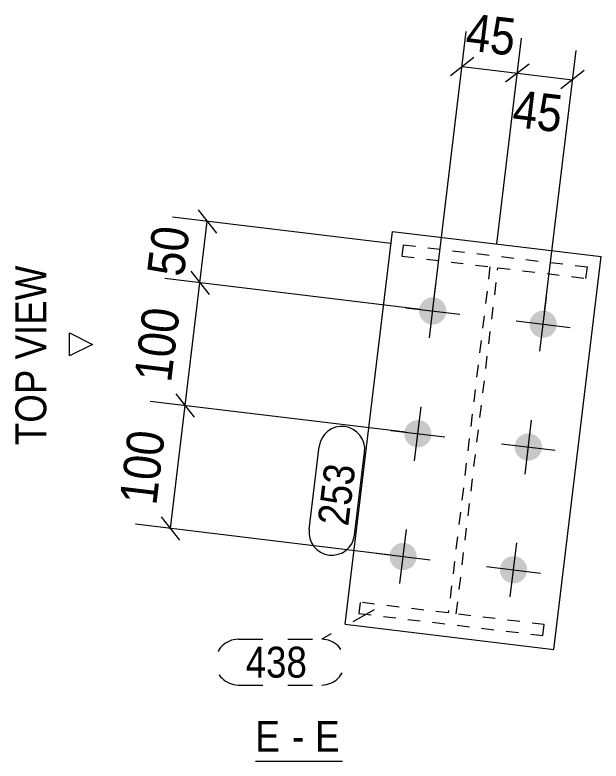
# Model space of a CAD drawing. Header units: millimetres. Extents: x 2 to 825, y 1 to 579.
# Drawn here: x 573.4 to 620.8, y 274 to 334.4 of the extents above; entities that cross this region are included whole.
import ezdxf

# ---------------------------------------------------------------- set-up
doc = ezdxf.new("R2010")
doc.units = ezdxf.units.MM
for name, pattern in [('XKITLINE00', [0]), ('XKITLINE01', [4, 1, -1, 1, -1]), ('XKITLINE02', [4, 2, -2]), ('XKITLINE03', [6, 3, -1, 1, -1])]:
    doc.linetypes.add(name, pattern=pattern)
for name, color, linetype, lineweight in [('Bolt', 3, 'Continuous', 0), ('Dimensions', 7, 'Continuous', 0), ('OtherObjectType', 7, 'Continuous', 0), ('Part', 2, 'Continuous', 0), ('PartMark', 7, 'Continuous', 0)]:
    doc.layers.add(name, color=color, linetype=linetype, lineweight=lineweight)
doc.styles.add('ARIAL', font='ARIAL.TTF')

# ---------------------------------------------------------------- blocks, each defined once
blk = doc.blocks.new('*A59')
at = {"layer": 'Bolt'}
for points in [[(606.104, 310.572), (606.109, 310.599), (606.113, 310.626), (606.119, 310.652), (606.125, 310.678), (606.132, 310.704), (606.139, 310.73), (606.147, 310.756), (606.156, 310.782), (606.166, 310.807), (606.175, 310.832), (606.186, 310.857), (606.197, 310.882), (606.209, 310.906), (606.221, 310.93), (606.234, 310.953), (606.248, 310.977), (606.262, 311), (606.277, 311.023), (606.292, 311.045), (606.308, 311.067), (606.324, 311.088), (606.341, 311.109), (606.358, 311.13), (606.376, 311.15), (606.394, 311.17), (606.413, 311.19), (606.432, 311.209), (606.452, 311.227), (606.472, 311.245), (606.493, 311.262), (606.514, 311.279), (606.535, 311.296), (606.557, 311.312), (606.579, 311.327), (606.602, 311.342), (606.625, 311.356), (606.648, 311.37), (606.672, 311.383), (606.696, 311.395), (606.72, 311.407), (606.744, 311.418), (606.769, 311.429), (606.794, 311.439), (606.819, 311.449), (606.845, 311.458), (606.871, 311.466), (606.897, 311.473), (606.923, 311.48), (606.949, 311.487), (606.975, 311.492), (607.002, 311.497), (607.028, 311.502), (607.055, 311.505), (607.082, 311.508), (607.109, 311.511), (607.136, 311.513), (607.163, 311.514), (607.19, 311.514), (607.217, 311.514), (607.244, 311.513), (607.271, 311.511), (607.298, 311.509), (607.324, 311.506), (607.351, 311.503), (607.378, 311.498), (607.404, 311.493), (607.431, 311.488), (607.457, 311.482), (607.483, 311.475), (607.509, 311.468), (607.535, 311.459), (607.561, 311.451), (607.586, 311.441), (607.611, 311.431), (607.636, 311.421), (607.66, 311.41), (607.685, 311.398), (607.709, 311.386), (607.732, 311.373), (607.756, 311.359), (607.779, 311.345), (607.801, 311.33), (607.824, 311.315), (607.846, 311.299), (607.867, 311.283), (607.888, 311.266), (607.909, 311.249), (607.929, 311.231), (607.949, 311.213), (607.969, 311.194), (607.987, 311.175), (608.006, 311.155), (608.024, 311.135), (608.041, 311.114), (608.058, 311.093), (608.075, 311.072), (608.09, 311.05), (608.106, 311.028), (608.121, 311.005), (608.135, 310.982), (608.148, 310.959), (608.162, 310.935), (608.174, 310.911), (608.186, 310.887), (608.197, 310.863), (608.208, 310.838), (608.218, 310.813), (608.228, 310.788), (608.236, 310.762), (608.245, 310.736), (608.252, 310.71), (608.259, 310.684), (608.266, 310.658), (608.271, 310.632), (608.276, 310.605), (608.281, 310.578), (608.284, 310.552), (608.287, 310.525), (608.29, 310.498), (608.291, 310.471), (608.293, 310.444), (608.293, 310.417), (608.293, 310.39), (608.292, 310.363), (608.29, 310.336), (608.288, 310.309), (608.285, 310.282), (608.281, 310.256), (608.277, 310.229), (608.272, 310.202), (608.267, 310.176), (608.261, 310.15), (608.254, 310.124), (608.246, 310.098), (608.238, 310.072), (608.23, 310.046), (608.22, 310.021), (608.21, 309.996), (608.2, 309.971), (608.189, 309.947), (608.177, 309.922), (608.164, 309.898), (608.152, 309.875), (608.138, 309.851), (608.124, 309.828), (608.109, 309.805), (608.094, 309.783), (608.078, 309.761), (608.062, 309.74), (608.045, 309.719), (608.028, 309.698), (608.01, 309.678), (607.992, 309.658), (607.973, 309.638), (607.954, 309.619), (607.934, 309.601), (607.914, 309.583), (607.893, 309.566), (607.872, 309.549), (607.851, 309.532), (607.829, 309.516), (607.807, 309.501), (607.784, 309.486), (607.761, 309.472), (607.738, 309.458), (607.714, 309.445), (607.69, 309.433), (607.666, 309.421), (607.642, 309.41), (607.617, 309.399), (607.592, 309.389), (607.566, 309.379), (607.541, 309.371), (607.515, 309.362), (607.489, 309.355), (607.463, 309.348), (607.437, 309.341), (607.411, 309.336), (607.384, 309.331), (607.357, 309.326), (607.331, 309.323), (607.304, 309.32), (607.277, 309.317), (607.25, 309.315), (607.223, 309.314), (607.196, 309.314), (607.169, 309.314), (607.142, 309.315), (607.115, 309.317), (607.088, 309.319), (607.061, 309.322), (607.035, 309.325), (607.008, 309.33), (606.981, 309.335), (606.955, 309.34), (606.929, 309.346), (606.903, 309.353), (606.877, 309.36), (606.851, 309.369), (606.825, 309.377), (606.8, 309.387), (606.775, 309.397), (606.75, 309.407), (606.725, 309.418), (606.701, 309.43), (606.677, 309.442), (606.653, 309.455), (606.63, 309.469), (606.607, 309.483), (606.584, 309.498), (606.562, 309.513), (606.54, 309.529), (606.519, 309.545), (606.497, 309.562), (606.477, 309.579), (606.457, 309.597), (606.437, 309.615), (606.417, 309.634), (606.398, 309.653), (606.38, 309.673), (606.362, 309.693), (606.345, 309.714), (606.328, 309.735), (606.311, 309.756), (606.295, 309.778), (606.28, 309.8), (606.265, 309.823), (606.251, 309.846), (606.237, 309.869), (606.224, 309.893), (606.212, 309.917), (606.2, 309.941), (606.189, 309.965), (606.178, 309.99), (606.168, 310.015), (606.158, 310.041), (606.149, 310.066), (606.141, 310.092), (606.134, 310.118), (606.127, 310.144), (606.12, 310.17), (606.115, 310.196), (606.11, 310.223), (606.105, 310.25), (606.102, 310.276), (606.099, 310.303), (606.096, 310.33), (606.094, 310.357), (606.093, 310.384), (606.093, 310.411), (606.093, 310.438), (606.094, 310.465), (606.096, 310.492), (606.098, 310.519), (606.101, 310.546)], [(615.04, 309.496), (615.044, 309.523), (615.049, 309.549), (615.054, 309.576), (615.061, 309.602), (615.067, 309.628), (615.075, 309.654), (615.083, 309.68), (615.092, 309.705), (615.101, 309.731), (615.111, 309.756), (615.121, 309.78), (615.133, 309.805), (615.144, 309.829), (615.157, 309.853), (615.17, 309.877), (615.183, 309.9), (615.197, 309.923), (615.212, 309.946), (615.227, 309.968), (615.243, 309.99), (615.259, 310.012), (615.276, 310.033), (615.293, 310.054), (615.311, 310.074), (615.329, 310.094), (615.348, 310.113), (615.368, 310.132), (615.387, 310.151), (615.407, 310.168), (615.428, 310.186), (615.449, 310.203), (615.471, 310.219), (615.492, 310.235), (615.515, 310.25), (615.537, 310.265), (615.56, 310.279), (615.583, 310.293), (615.607, 310.306), (615.631, 310.319), (615.655, 310.331), (615.68, 310.342), (615.704, 310.353), (615.73, 310.363), (615.755, 310.372), (615.78, 310.381), (615.806, 310.389), (615.832, 310.397), (615.858, 310.404), (615.884, 310.41), (615.911, 310.416), (615.937, 310.421), (615.964, 310.425), (615.991, 310.429), (616.017, 310.432), (616.044, 310.434), (616.071, 310.436), (616.098, 310.437), (616.125, 310.438), (616.152, 310.437), (616.179, 310.436), (616.206, 310.435), (616.233, 310.433), (616.26, 310.43), (616.287, 310.426), (616.313, 310.422), (616.34, 310.417), (616.366, 310.412), (616.393, 310.405), (616.419, 310.399), (616.445, 310.391), (616.47, 310.383), (616.496, 310.374), (616.521, 310.365), (616.546, 310.355), (616.571, 310.344), (616.596, 310.333), (616.62, 310.322), (616.644, 310.309), (616.668, 310.296), (616.691, 310.283), (616.714, 310.269), (616.737, 310.254), (616.759, 310.239), (616.781, 310.223), (616.803, 310.207), (616.824, 310.19), (616.844, 310.173), (616.865, 310.155), (616.885, 310.136), (616.904, 310.118), (616.923, 310.098), (616.941, 310.079), (616.959, 310.058), (616.977, 310.038), (616.994, 310.017), (617.01, 309.995), (617.026, 309.973), (617.041, 309.951), (617.056, 309.929), (617.07, 309.906), (617.084, 309.882), (617.097, 309.859), (617.109, 309.835), (617.121, 309.811), (617.133, 309.786), (617.143, 309.761), (617.153, 309.736), (617.163, 309.711), (617.172, 309.686), (617.18, 309.66), (617.188, 309.634), (617.195, 309.608), (617.201, 309.582), (617.207, 309.555), (617.212, 309.529), (617.216, 309.502), (617.22, 309.475), (617.223, 309.448), (617.225, 309.422), (617.227, 309.395), (617.228, 309.368), (617.228, 309.341), (617.228, 309.314), (617.227, 309.287), (617.226, 309.26), (617.223, 309.233), (617.22, 309.206), (617.217, 309.179), (617.213, 309.153), (617.208, 309.126), (617.202, 309.1), (617.196, 309.073), (617.189, 309.047), (617.182, 309.021), (617.174, 308.995), (617.165, 308.97), (617.156, 308.945), (617.146, 308.919), (617.135, 308.895), (617.124, 308.87), (617.112, 308.846), (617.1, 308.822), (617.087, 308.798), (617.073, 308.775), (617.059, 308.752), (617.045, 308.729), (617.029, 308.707), (617.014, 308.685), (616.997, 308.663), (616.981, 308.642), (616.963, 308.621), (616.945, 308.601), (616.927, 308.581), (616.908, 308.562), (616.889, 308.543), (616.869, 308.525), (616.849, 308.507), (616.829, 308.489), (616.808, 308.472), (616.786, 308.456), (616.764, 308.44), (616.742, 308.425), (616.719, 308.41), (616.696, 308.396), (616.673, 308.382), (616.65, 308.369), (616.626, 308.356), (616.601, 308.345), (616.577, 308.333), (616.552, 308.322), (616.527, 308.312), (616.502, 308.303), (616.476, 308.294), (616.451, 308.286), (616.425, 308.278), (616.399, 308.271), (616.372, 308.265), (616.346, 308.259), (616.319, 308.254), (616.293, 308.25), (616.266, 308.246), (616.239, 308.243), (616.212, 308.241), (616.185, 308.239), (616.158, 308.238), (616.131, 308.238), (616.104, 308.238), (616.077, 308.239), (616.05, 308.24), (616.024, 308.243), (615.997, 308.245), (615.97, 308.249), (615.943, 308.253), (615.917, 308.258), (615.89, 308.264), (615.864, 308.27), (615.838, 308.277), (615.812, 308.284), (615.786, 308.292), (615.761, 308.301), (615.735, 308.31), (615.71, 308.32), (615.685, 308.331), (615.661, 308.342), (615.637, 308.354), (615.613, 308.366), (615.589, 308.379), (615.565, 308.392), (615.542, 308.407), (615.52, 308.421), (615.497, 308.436), (615.476, 308.452), (615.454, 308.468), (615.433, 308.485), (615.412, 308.503), (615.392, 308.52), (615.372, 308.539), (615.353, 308.558), (615.334, 308.577), (615.315, 308.597), (615.297, 308.617), (615.28, 308.637), (615.263, 308.658), (615.247, 308.68), (615.231, 308.702), (615.215, 308.724), (615.201, 308.746), (615.186, 308.769), (615.173, 308.793), (615.16, 308.816), (615.147, 308.84), (615.135, 308.864), (615.124, 308.889), (615.113, 308.914), (615.103, 308.939), (615.094, 308.964), (615.085, 308.99), (615.077, 309.015), (615.069, 309.041), (615.062, 309.067), (615.056, 309.094), (615.05, 309.12), (615.045, 309.146), (615.041, 309.173), (615.037, 309.2), (615.034, 309.227), (615.032, 309.254), (615.03, 309.28), (615.029, 309.307), (615.028, 309.334), (615.029, 309.361), (615.029, 309.388), (615.031, 309.415), (615.033, 309.442), (615.036, 309.469)], [(604.908, 300.644), (604.913, 300.671), (604.917, 300.697), (604.923, 300.724), (604.929, 300.75), (604.936, 300.776), (604.943, 300.802), (604.951, 300.828), (604.96, 300.853), (604.969, 300.879), (604.979, 300.904), (604.99, 300.929), (605.001, 300.953), (605.013, 300.978), (605.025, 301.002), (605.038, 301.025), (605.052, 301.049), (605.066, 301.072), (605.081, 301.094), (605.096, 301.117), (605.111, 301.139), (605.128, 301.16), (605.145, 301.181), (605.162, 301.202), (605.18, 301.222), (605.198, 301.242), (605.217, 301.261), (605.236, 301.28), (605.256, 301.299), (605.276, 301.317), (605.297, 301.334), (605.318, 301.351), (605.339, 301.367), (605.361, 301.383), (605.383, 301.399), (605.406, 301.413), (605.429, 301.428), (605.452, 301.441), (605.476, 301.454), (605.5, 301.467), (605.524, 301.479), (605.548, 301.49), (605.573, 301.501), (605.598, 301.511), (605.623, 301.52), (605.649, 301.529), (605.675, 301.538), (605.7, 301.545), (605.727, 301.552), (605.753, 301.558), (605.779, 301.564), (605.806, 301.569), (605.832, 301.573), (605.859, 301.577), (605.886, 301.58), (605.913, 301.583), (605.94, 301.584), (605.967, 301.585), (605.994, 301.586), (606.021, 301.586), (606.048, 301.585), (606.075, 301.583), (606.102, 301.581), (606.128, 301.578), (606.155, 301.574), (606.182, 301.57), (606.208, 301.565), (606.235, 301.56), (606.261, 301.554), (606.287, 301.547), (606.313, 301.539), (606.339, 301.531), (606.365, 301.523), (606.39, 301.513), (606.415, 301.503), (606.44, 301.493), (606.464, 301.482), (606.489, 301.47), (606.513, 301.457), (606.536, 301.444), (606.56, 301.431), (606.583, 301.417), (606.605, 301.402), (606.628, 301.387), (606.65, 301.371), (606.671, 301.355), (606.692, 301.338), (606.713, 301.321), (606.733, 301.303), (606.753, 301.285), (606.772, 301.266), (606.791, 301.247), (606.81, 301.227), (606.828, 301.207), (606.845, 301.186), (606.862, 301.165), (606.879, 301.144), (606.894, 301.122), (606.91, 301.1), (606.925, 301.077), (606.939, 301.054), (606.952, 301.031), (606.966, 301.007), (606.978, 300.983), (606.99, 300.959), (607.001, 300.934), (607.012, 300.91), (607.022, 300.885), (607.032, 300.859), (607.04, 300.834), (607.049, 300.808), (607.056, 300.782), (607.063, 300.756), (607.069, 300.73), (607.075, 300.703), (607.08, 300.677), (607.084, 300.65), (607.088, 300.624), (607.091, 300.597), (607.094, 300.57), (607.095, 300.543), (607.096, 300.516), (607.097, 300.489), (607.097, 300.462), (607.096, 300.435), (607.094, 300.408), (607.092, 300.381), (607.089, 300.354), (607.085, 300.327), (607.081, 300.301), (607.076, 300.274), (607.071, 300.248), (607.065, 300.222), (607.058, 300.195), (607.05, 300.169), (607.042, 300.144), (607.034, 300.118), (607.024, 300.093), (607.014, 300.068), (607.004, 300.043), (606.993, 300.018), (606.981, 299.994), (606.968, 299.97), (606.955, 299.946), (606.942, 299.923), (606.928, 299.9), (606.913, 299.877), (606.898, 299.855), (606.882, 299.833), (606.866, 299.811), (606.849, 299.79), (606.832, 299.77), (606.814, 299.749), (606.796, 299.73), (606.777, 299.71), (606.758, 299.691), (606.738, 299.673), (606.718, 299.655), (606.697, 299.637), (606.676, 299.621), (606.655, 299.604), (606.633, 299.588), (606.611, 299.573), (606.588, 299.558), (606.565, 299.544), (606.542, 299.53), (606.518, 299.517), (606.494, 299.505), (606.47, 299.493), (606.445, 299.481), (606.421, 299.471), (606.396, 299.461), (606.37, 299.451), (606.345, 299.442), (606.319, 299.434), (606.293, 299.426), (606.267, 299.42), (606.241, 299.413), (606.215, 299.408), (606.188, 299.403), (606.161, 299.398), (606.135, 299.394), (606.108, 299.391), (606.081, 299.389), (606.054, 299.387), (606.027, 299.386), (606, 299.386), (605.973, 299.386), (605.946, 299.387), (605.919, 299.389), (605.892, 299.391), (605.865, 299.394), (605.839, 299.397), (605.812, 299.401), (605.785, 299.406), (605.759, 299.412), (605.733, 299.418), (605.706, 299.425), (605.681, 299.432), (605.655, 299.44), (605.629, 299.449), (605.604, 299.458), (605.579, 299.468), (605.554, 299.479), (605.529, 299.49), (605.505, 299.502), (605.481, 299.514), (605.457, 299.527), (605.434, 299.541), (605.411, 299.555), (605.388, 299.569), (605.366, 299.585), (605.344, 299.6), (605.323, 299.617), (605.301, 299.634), (605.281, 299.651), (605.26, 299.669), (605.241, 299.687), (605.221, 299.706), (605.202, 299.725), (605.184, 299.745), (605.166, 299.765), (605.149, 299.786), (605.132, 299.807), (605.115, 299.828), (605.099, 299.85), (605.084, 299.872), (605.069, 299.895), (605.055, 299.918), (605.041, 299.941), (605.028, 299.965), (605.016, 299.988), (605.004, 300.013), (604.992, 300.037), (604.982, 300.062), (604.972, 300.087), (604.962, 300.112), (604.953, 300.138), (604.945, 300.164), (604.938, 300.189), (604.931, 300.216), (604.924, 300.242), (604.919, 300.268), (604.914, 300.295), (604.909, 300.321), (604.906, 300.348), (604.902, 300.375), (604.9, 300.402), (604.898, 300.429), (604.897, 300.456), (604.897, 300.483), (604.897, 300.51), (604.898, 300.537), (604.9, 300.564), (604.902, 300.591), (604.905, 300.617)], [(613.844, 299.568), (613.848, 299.594), (613.853, 299.621), (613.858, 299.647), (613.864, 299.674), (613.871, 299.7), (613.879, 299.726), (613.887, 299.751), (613.896, 299.777), (613.905, 299.802), (613.915, 299.827), (613.925, 299.852), (613.937, 299.877), (613.948, 299.901), (613.961, 299.925), (613.974, 299.949), (613.987, 299.972), (614.001, 299.995), (614.016, 300.018), (614.031, 300.04), (614.047, 300.062), (614.063, 300.084), (614.08, 300.105), (614.097, 300.125), (614.115, 300.146), (614.133, 300.166), (614.152, 300.185), (614.172, 300.204), (614.191, 300.222), (614.211, 300.24), (614.232, 300.258), (614.253, 300.275), (614.274, 300.291), (614.296, 300.307), (614.319, 300.322), (614.341, 300.337), (614.364, 300.351), (614.387, 300.365), (614.411, 300.378), (614.435, 300.39), (614.459, 300.402), (614.484, 300.414), (614.508, 300.424), (614.533, 300.435), (614.559, 300.444), (614.584, 300.453), (614.61, 300.461), (614.636, 300.469), (614.662, 300.476), (614.688, 300.482), (614.715, 300.488), (614.741, 300.493), (614.768, 300.497), (614.795, 300.501), (614.821, 300.504), (614.848, 300.506), (614.875, 300.508), (614.902, 300.509), (614.929, 300.509), (614.956, 300.509), (614.983, 300.508), (615.01, 300.507), (615.037, 300.504), (615.064, 300.501), (615.091, 300.498), (615.117, 300.494), (615.144, 300.489), (615.17, 300.483), (615.197, 300.477), (615.223, 300.47), (615.249, 300.463), (615.274, 300.455), (615.3, 300.446), (615.325, 300.437), (615.35, 300.427), (615.375, 300.416), (615.4, 300.405), (615.424, 300.393), (615.448, 300.381), (615.472, 300.368), (615.495, 300.354), (615.518, 300.34), (615.541, 300.326), (615.563, 300.31), (615.585, 300.295), (615.607, 300.278), (615.628, 300.262), (615.648, 300.244), (615.669, 300.226), (615.688, 300.208), (615.708, 300.189), (615.727, 300.17), (615.745, 300.15), (615.763, 300.13), (615.781, 300.11), (615.798, 300.089), (615.814, 300.067), (615.83, 300.045), (615.845, 300.023), (615.86, 300), (615.874, 299.978), (615.888, 299.954), (615.901, 299.931), (615.913, 299.907), (615.925, 299.882), (615.937, 299.858), (615.947, 299.833), (615.957, 299.808), (615.967, 299.783), (615.976, 299.757), (615.984, 299.732), (615.992, 299.706), (615.999, 299.68), (616.005, 299.653), (616.011, 299.627), (616.016, 299.6), (616.02, 299.574), (616.024, 299.547), (616.027, 299.52), (616.029, 299.493), (616.031, 299.466), (616.032, 299.439), (616.032, 299.412), (616.032, 299.385), (616.031, 299.358), (616.029, 299.332), (616.027, 299.305), (616.024, 299.278), (616.021, 299.251), (616.017, 299.224), (616.012, 299.198), (616.006, 299.171), (616, 299.145), (615.993, 299.119), (615.986, 299.093), (615.978, 299.067), (615.969, 299.042), (615.96, 299.016), (615.95, 298.991), (615.939, 298.966), (615.928, 298.942), (615.916, 298.918), (615.904, 298.894), (615.891, 298.87), (615.877, 298.847), (615.863, 298.823), (615.849, 298.801), (615.833, 298.779), (615.818, 298.757), (615.801, 298.735), (615.785, 298.714), (615.767, 298.693), (615.749, 298.673), (615.731, 298.653), (615.712, 298.634), (615.693, 298.615), (615.673, 298.596), (615.653, 298.578), (615.632, 298.561), (615.611, 298.544), (615.59, 298.528), (615.568, 298.512), (615.546, 298.496), (615.523, 298.482), (615.5, 298.467), (615.477, 298.454), (615.454, 298.441), (615.43, 298.428), (615.405, 298.416), (615.381, 298.405), (615.356, 298.394), (615.331, 298.384), (615.306, 298.375), (615.28, 298.366), (615.255, 298.358), (615.229, 298.35), (615.203, 298.343), (615.176, 298.337), (615.15, 298.331), (615.123, 298.326), (615.097, 298.322), (615.07, 298.318), (615.043, 298.315), (615.016, 298.313), (614.989, 298.311), (614.962, 298.31), (614.935, 298.309), (614.908, 298.31), (614.881, 298.311), (614.854, 298.312), (614.828, 298.314), (614.801, 298.317), (614.774, 298.321), (614.747, 298.325), (614.721, 298.33), (614.694, 298.335), (614.668, 298.342), (614.642, 298.348), (614.616, 298.356), (614.59, 298.364), (614.565, 298.373), (614.539, 298.382), (614.514, 298.392), (614.489, 298.402), (614.465, 298.414), (614.44, 298.425), (614.416, 298.438), (614.393, 298.451), (614.369, 298.464), (614.346, 298.478), (614.324, 298.493), (614.301, 298.508), (614.279, 298.524), (614.258, 298.54), (614.237, 298.557), (614.216, 298.574), (614.196, 298.592), (614.176, 298.611), (614.157, 298.629), (614.138, 298.649), (614.119, 298.668), (614.101, 298.689), (614.084, 298.709), (614.067, 298.73), (614.051, 298.752), (614.035, 298.773), (614.019, 298.796), (614.005, 298.818), (613.99, 298.841), (613.977, 298.864), (613.964, 298.888), (613.951, 298.912), (613.939, 298.936), (613.928, 298.961), (613.917, 298.986), (613.907, 299.011), (613.898, 299.036), (613.889, 299.061), (613.881, 299.087), (613.873, 299.113), (613.866, 299.139), (613.86, 299.165), (613.854, 299.192), (613.849, 299.218), (613.845, 299.245), (613.841, 299.272), (613.838, 299.298), (613.835, 299.325), (613.834, 299.352), (613.833, 299.379), (613.832, 299.406), (613.833, 299.433), (613.833, 299.46), (613.835, 299.487), (613.837, 299.514), (613.84, 299.541)], [(603.712, 290.716), (603.716, 290.743), (603.721, 290.769), (603.727, 290.796), (603.733, 290.822), (603.74, 290.848), (603.747, 290.874), (603.755, 290.9), (603.764, 290.925), (603.773, 290.951), (603.783, 290.976), (603.794, 291.001), (603.805, 291.025), (603.817, 291.049), (603.829, 291.073), (603.842, 291.097), (603.856, 291.12), (603.87, 291.143), (603.884, 291.166), (603.9, 291.188), (603.915, 291.21), (603.932, 291.232), (603.949, 291.253), (603.966, 291.274), (603.984, 291.294), (604.002, 291.314), (604.021, 291.333), (604.04, 291.352), (604.06, 291.371), (604.08, 291.388), (604.101, 291.406), (604.122, 291.423), (604.143, 291.439), (604.165, 291.455), (604.187, 291.47), (604.21, 291.485), (604.233, 291.499), (604.256, 291.513), (604.28, 291.526), (604.303, 291.539), (604.328, 291.551), (604.352, 291.562), (604.377, 291.573), (604.402, 291.583), (604.427, 291.592), (604.453, 291.601), (604.479, 291.609), (604.504, 291.617), (604.531, 291.624), (604.557, 291.63), (604.583, 291.636), (604.61, 291.641), (604.636, 291.645), (604.663, 291.649), (604.69, 291.652), (604.717, 291.654), (604.744, 291.656), (604.771, 291.657), (604.798, 291.658), (604.825, 291.657), (604.852, 291.656), (604.879, 291.655), (604.906, 291.653), (604.932, 291.65), (604.959, 291.646), (604.986, 291.642), (605.012, 291.637), (605.039, 291.632), (605.065, 291.625), (605.091, 291.619), (605.117, 291.611), (605.143, 291.603), (605.168, 291.594), (605.194, 291.585), (605.219, 291.575), (605.244, 291.564), (605.268, 291.553), (605.293, 291.542), (605.317, 291.529), (605.34, 291.516), (605.364, 291.503), (605.387, 291.489), (605.409, 291.474), (605.432, 291.459), (605.454, 291.443), (605.475, 291.427), (605.496, 291.41), (605.517, 291.393), (605.537, 291.375), (605.557, 291.356), (605.576, 291.338), (605.595, 291.318), (605.614, 291.299), (605.632, 291.278), (605.649, 291.258), (605.666, 291.237), (605.682, 291.215), (605.698, 291.194), (605.714, 291.171), (605.728, 291.149), (605.743, 291.126), (605.756, 291.102), (605.769, 291.079), (605.782, 291.055), (605.794, 291.031), (605.805, 291.006), (605.816, 290.981), (605.826, 290.956), (605.835, 290.931), (605.844, 290.906), (605.853, 290.88), (605.86, 290.854), (605.867, 290.828), (605.873, 290.802), (605.879, 290.775), (605.884, 290.749), (605.888, 290.722), (605.892, 290.695), (605.895, 290.668), (605.898, 290.642), (605.899, 290.615), (605.9, 290.588), (605.901, 290.561), (605.901, 290.534), (605.9, 290.507), (605.898, 290.48), (605.896, 290.453), (605.893, 290.426), (605.889, 290.399), (605.885, 290.373), (605.88, 290.346), (605.875, 290.32), (605.869, 290.293), (605.862, 290.267), (605.854, 290.241), (605.846, 290.215), (605.838, 290.19), (605.828, 290.165), (605.818, 290.14), (605.808, 290.115), (605.797, 290.09), (605.785, 290.066), (605.772, 290.042), (605.759, 290.018), (605.746, 289.995), (605.732, 289.972), (605.717, 289.949), (605.702, 289.927), (605.686, 289.905), (605.67, 289.883), (605.653, 289.862), (605.636, 289.841), (605.618, 289.821), (605.6, 289.801), (605.581, 289.782), (605.562, 289.763), (605.542, 289.745), (605.522, 289.727), (605.501, 289.709), (605.48, 289.692), (605.459, 289.676), (605.437, 289.66), (605.415, 289.645), (605.392, 289.63), (605.369, 289.616), (605.346, 289.602), (605.322, 289.589), (605.298, 289.576), (605.274, 289.565), (605.249, 289.553), (605.225, 289.543), (605.2, 289.532), (605.174, 289.523), (605.149, 289.514), (605.123, 289.506), (605.097, 289.498), (605.071, 289.491), (605.045, 289.485), (605.018, 289.479), (604.992, 289.474), (604.965, 289.47), (604.939, 289.466), (604.912, 289.463), (604.885, 289.461), (604.858, 289.459), (604.831, 289.458), (604.804, 289.458), (604.777, 289.458), (604.75, 289.459), (604.723, 289.46), (604.696, 289.463), (604.669, 289.465), (604.642, 289.469), (604.616, 289.473), (604.589, 289.478), (604.563, 289.484), (604.537, 289.49), (604.51, 289.497), (604.484, 289.504), (604.459, 289.512), (604.433, 289.521), (604.408, 289.53), (604.383, 289.54), (604.358, 289.551), (604.333, 289.562), (604.309, 289.574), (604.285, 289.586), (604.261, 289.599), (604.238, 289.612), (604.215, 289.627), (604.192, 289.641), (604.17, 289.656), (604.148, 289.672), (604.126, 289.688), (604.105, 289.705), (604.085, 289.723), (604.064, 289.74), (604.045, 289.759), (604.025, 289.778), (604.006, 289.797), (603.988, 289.817), (603.97, 289.837), (603.952, 289.857), (603.936, 289.878), (603.919, 289.9), (603.903, 289.922), (603.888, 289.944), (603.873, 289.966), (603.859, 289.989), (603.845, 290.013), (603.832, 290.036), (603.82, 290.06), (603.808, 290.084), (603.796, 290.109), (603.786, 290.134), (603.776, 290.159), (603.766, 290.184), (603.757, 290.21), (603.749, 290.235), (603.741, 290.261), (603.735, 290.287), (603.728, 290.314), (603.723, 290.34), (603.718, 290.366), (603.713, 290.393), (603.709, 290.42), (603.706, 290.447), (603.704, 290.474), (603.702, 290.501), (603.701, 290.527), (603.701, 290.554), (603.701, 290.581), (603.702, 290.608), (603.704, 290.635), (603.706, 290.662), (603.709, 290.689)], [(612.648, 289.639), (612.652, 289.666), (612.657, 289.693), (612.662, 289.719), (612.668, 289.745), (612.675, 289.772), (612.683, 289.797), (612.691, 289.823), (612.699, 289.849), (612.709, 289.874), (612.719, 289.899), (612.729, 289.924), (612.74, 289.949), (612.752, 289.973), (612.765, 289.997), (612.778, 290.021), (612.791, 290.044), (612.805, 290.067), (612.82, 290.09), (612.835, 290.112), (612.851, 290.134), (612.867, 290.155), (612.884, 290.177), (612.901, 290.197), (612.919, 290.218), (612.937, 290.237), (612.956, 290.257), (612.975, 290.276), (612.995, 290.294), (613.015, 290.312), (613.036, 290.329), (613.057, 290.346), (613.078, 290.363), (613.1, 290.379), (613.122, 290.394), (613.145, 290.409), (613.168, 290.423), (613.191, 290.437), (613.215, 290.45), (613.239, 290.462), (613.263, 290.474), (613.288, 290.486), (613.312, 290.496), (613.337, 290.506), (613.363, 290.516), (613.388, 290.525), (613.414, 290.533), (613.44, 290.54), (613.466, 290.547), (613.492, 290.554), (613.519, 290.559), (613.545, 290.564), (613.572, 290.569), (613.598, 290.572), (613.625, 290.576), (613.652, 290.578), (613.679, 290.58), (613.706, 290.581), (613.733, 290.581), (613.76, 290.581), (613.787, 290.58), (613.814, 290.578), (613.841, 290.576), (613.868, 290.573), (613.895, 290.57), (613.921, 290.565), (613.948, 290.561), (613.974, 290.555), (614, 290.549), (614.027, 290.542), (614.053, 290.535), (614.078, 290.527), (614.104, 290.518), (614.129, 290.509), (614.154, 290.499), (614.179, 290.488), (614.204, 290.477), (614.228, 290.465), (614.252, 290.453), (614.276, 290.44), (614.299, 290.426), (614.322, 290.412), (614.345, 290.397), (614.367, 290.382), (614.389, 290.367), (614.41, 290.35), (614.432, 290.333), (614.452, 290.316), (614.473, 290.298), (614.492, 290.28), (614.512, 290.261), (614.531, 290.242), (614.549, 290.222), (614.567, 290.202), (614.585, 290.181), (614.601, 290.16), (614.618, 290.139), (614.634, 290.117), (614.649, 290.095), (614.664, 290.072), (614.678, 290.049), (614.692, 290.026), (614.705, 290.002), (614.717, 289.978), (614.729, 289.954), (614.741, 289.93), (614.751, 289.905), (614.761, 289.88), (614.771, 289.855), (614.78, 289.829), (614.788, 289.803), (614.796, 289.778), (614.802, 289.751), (614.809, 289.725), (614.814, 289.699), (614.819, 289.672), (614.824, 289.646), (614.828, 289.619), (614.831, 289.592), (614.833, 289.565), (614.835, 289.538), (614.836, 289.511), (614.836, 289.484), (614.836, 289.457), (614.835, 289.43), (614.833, 289.403), (614.831, 289.376), (614.828, 289.35), (614.825, 289.323), (614.821, 289.296), (614.816, 289.27), (614.81, 289.243), (614.804, 289.217), (614.797, 289.191), (614.79, 289.165), (614.782, 289.139), (614.773, 289.113), (614.764, 289.088), (614.754, 289.063), (614.743, 289.038), (614.732, 289.014), (614.72, 288.989), (614.708, 288.965), (614.695, 288.942), (614.681, 288.918), (614.667, 288.895), (614.653, 288.873), (614.637, 288.85), (614.622, 288.828), (614.605, 288.807), (614.588, 288.786), (614.571, 288.765), (614.553, 288.745), (614.535, 288.725), (614.516, 288.706), (614.497, 288.687), (614.477, 288.668), (614.457, 288.65), (614.436, 288.633), (614.415, 288.616), (614.394, 288.599), (614.372, 288.584), (614.35, 288.568), (614.327, 288.553), (614.304, 288.539), (614.281, 288.526), (614.257, 288.512), (614.234, 288.5), (614.209, 288.488), (614.185, 288.477), (614.16, 288.466), (614.135, 288.456), (614.11, 288.446), (614.084, 288.438), (614.058, 288.429), (614.033, 288.422), (614.006, 288.415), (613.98, 288.409), (613.954, 288.403), (613.927, 288.398), (613.901, 288.394), (613.874, 288.39), (613.847, 288.387), (613.82, 288.384), (613.793, 288.383), (613.766, 288.382), (613.739, 288.381), (613.712, 288.381), (613.685, 288.382), (613.658, 288.384), (613.631, 288.386), (613.605, 288.389), (613.578, 288.393), (613.551, 288.397), (613.525, 288.402), (613.498, 288.407), (613.472, 288.413), (613.446, 288.42), (613.42, 288.428), (613.394, 288.436), (613.369, 288.444), (613.343, 288.454), (613.318, 288.464), (613.293, 288.474), (613.269, 288.485), (613.244, 288.497), (613.22, 288.51), (613.197, 288.523), (613.173, 288.536), (613.15, 288.55), (613.128, 288.565), (613.105, 288.58), (613.083, 288.596), (613.062, 288.612), (613.041, 288.629), (613.02, 288.646), (613, 288.664), (612.98, 288.682), (612.961, 288.701), (612.942, 288.72), (612.923, 288.74), (612.905, 288.76), (612.888, 288.781), (612.871, 288.802), (612.855, 288.823), (612.839, 288.845), (612.823, 288.867), (612.809, 288.89), (612.794, 288.913), (612.781, 288.936), (612.768, 288.96), (612.755, 288.984), (612.743, 289.008), (612.732, 289.033), (612.721, 289.057), (612.711, 289.082), (612.702, 289.108), (612.693, 289.133), (612.684, 289.159), (612.677, 289.185), (612.67, 289.211), (612.664, 289.237), (612.658, 289.263), (612.653, 289.29), (612.649, 289.317), (612.645, 289.343), (612.642, 289.37), (612.639, 289.397), (612.638, 289.424), (612.637, 289.451), (612.636, 289.478), (612.636, 289.505), (612.637, 289.532), (612.639, 289.559), (612.641, 289.586), (612.644, 289.613)]]:
    blk.add_hatch(color=3, dxfattribs=at).paths.add_polyline_path(points, flags=17)
at = {"layer": 'Bolt', "color": 3, "linetype": 'XKITLINE00', "lineweight": 0}
for p, q in [((606.93, 308.23), (607.456, 312.598)), ((615.865, 307.153), (616.391, 311.522)), ((605.009, 310.677), (609.377, 310.151)), ((613.944, 309.601), (618.313, 309.074)), ((605.734, 298.302), (606.26, 302.67)), ((614.669, 297.225), (615.195, 301.594)), ((603.813, 300.749), (608.181, 300.223)), ((612.748, 299.672), (617.116, 299.146)), ((604.538, 288.373), (605.064, 292.742)), ((613.473, 287.297), (613.999, 291.665)), ((602.617, 290.821), (606.985, 290.294)), ((611.552, 289.744), (615.92, 289.218))]:
    blk.add_line(p, q, dxfattribs=at)
blk = doc.blocks.new('*A60')
at = {"layer": 'Part', "color": 7, "linetype": 'XKITLINE01', "lineweight": 0}
for p, q in [((604.812, 315.737), (604.705, 314.843)), ((619.705, 313.943), (604.812, 315.737)), ((604.705, 314.843), (611.828, 313.985)), ((611.828, 313.985), (608.455, 285.988)), ((609.101, 285.91), (612.474, 313.907)), ((612.474, 313.907), (619.597, 313.049)), ((619.597, 313.049), (619.705, 313.943)), ((601.332, 286.846), (601.224, 285.952)), ((608.455, 285.988), (601.332, 286.846)), ((601.224, 285.952), (616.117, 284.158)), ((616.224, 285.052), (609.101, 285.91)), ((616.117, 284.158), (616.224, 285.052))]:
    blk.add_line(p, q, dxfattribs=at)
at = {"layer": 'Part', "color": 7, "linetype": 'XKITLINE03', "lineweight": 0}
blk.add_line((610.465, 299.948), (610.465, 299.948), dxfattribs=at)
blk = doc.blocks.new('*A61')
at = {"layer": 'Part', "color": 2, "linetype": 'XKITLINE00', "lineweight": 0}
for p, q in [((600.112, 285.079), (603.939, 316.849)), ((603.939, 316.849), (620.817, 314.816)), ((616.99, 283.046), (620.817, 314.816)), ((600.112, 285.079), (616.99, 283.046))]:
    blk.add_line(p, q, dxfattribs=at)
blk = doc.blocks.new('*A202')
at = {"layer": 'Dimensions', "color": 7, "linetype": 'XKITLINE00', "lineweight": 0}
for p, q in [((607.313, 311.407), (609.915, 333.008)), ((612.378, 315.833), (614.383, 332.47)), ((610.518, 330.92), (608.63, 329.438)), ((609.574, 330.179), (614.042, 329.64)), ((614.986, 330.381), (613.098, 328.9))]:
    blk.add_line(p, q, dxfattribs=at)
at = {"layer": 'Dimensions', "color": 3}
for p in [(609.574, 330.179), (614.042, 329.64)]:
    blk.add_point(p, dxfattribs=at)
at = {"layer": 'Dimensions', "color": 3, "style": 'ARIAL', "width": 0.85}
blk.add_text('45', height=3, rotation=-6.86976, dxfattribs=at).set_placement((609.76, 331.516))
blk = doc.blocks.new('*A203')
at = {"layer": 'Dimensions', "color": 7, "linetype": 'XKITLINE00', "lineweight": 0}
for p, q in [((612.378, 315.833), (614.329, 332.023)), ((616.248, 310.33), (618.796, 331.485)), ((614.986, 330.381), (613.098, 328.9)), ((614.042, 329.64), (618.509, 329.102)), ((619.453, 329.843), (617.565, 328.361))]:
    blk.add_line(p, q, dxfattribs=at)
at = {"layer": 'Dimensions', "color": 3}
for p in [(614.042, 329.64), (618.509, 329.102)]:
    blk.add_point(p, dxfattribs=at)
at = {"layer": 'Dimensions', "color": 3, "style": 'ARIAL', "width": 0.85}
blk.add_text('45', height=3, rotation=-6.86976, dxfattribs=at).set_placement((613.546, 325.319))
blk = doc.blocks.new('*A204')
at = {"layer": 'Dimensions', "color": 7, "linetype": 'XKITLINE00', "lineweight": 0}
for p, q in [((586.427, 303.698), (587.909, 301.81)), ((605.004, 300.605), (584.338, 303.095)), ((585.972, 292.826), (587.168, 302.754)), ((585.231, 293.77), (586.713, 291.882)), ((603.808, 290.677), (583.142, 293.167))]:
    blk.add_line(p, q, dxfattribs=at)
at = {"layer": 'Dimensions', "color": 3}
for p in [(587.168, 302.754), (585.972, 292.826)]:
    blk.add_point(p, dxfattribs=at)
at = {"layer": 'Dimensions', "color": 3, "style": 'ARIAL', "width": 0.85}
blk.add_text('100', height=3, rotation=83.13045, dxfattribs=at).set_placement((584.83, 294.638))
blk = doc.blocks.new('*A205')
at = {"layer": 'Dimensions', "color": 7, "linetype": 'XKITLINE00', "lineweight": 0}
for p, q in [((587.623, 313.626), (589.105, 311.738)), ((606.2, 310.534), (585.534, 313.023)), ((587.168, 302.754), (588.364, 312.682)), ((586.427, 303.698), (587.909, 301.81)), ((605.004, 300.605), (584.338, 303.095))]:
    blk.add_line(p, q, dxfattribs=at)
at = {"layer": 'Dimensions', "color": 3}
for p in [(588.364, 312.682), (587.168, 302.754)]:
    blk.add_point(p, dxfattribs=at)
at = {"layer": 'Dimensions', "color": 3, "style": 'ARIAL', "width": 0.85}
blk.add_text('100', height=3, rotation=83.13045, dxfattribs=at).set_placement((586.026, 304.566))
blk = doc.blocks.new('*A206')
at = {"layer": 'Dimensions', "color": 7, "linetype": 'XKITLINE00', "lineweight": 0}
for p, q in [((588.221, 318.59), (589.703, 316.703)), ((603.82, 315.857), (586.132, 317.987)), ((588.364, 312.682), (588.962, 317.646)), ((587.623, 313.626), (589.105, 311.738)), ((606.2, 310.534), (585.534, 313.023))]:
    blk.add_line(p, q, dxfattribs=at)
at = {"layer": 'Dimensions', "color": 3}
for p in [(588.962, 317.646), (588.364, 312.682)]:
    blk.add_point(p, dxfattribs=at)
at = {"layer": 'Dimensions', "color": 3, "style": 'ARIAL', "width": 0.85}
blk.add_text('50', height=3, rotation=83.13045, dxfattribs=at).set_placement((587.056, 313.117))
blk = doc.blocks.new('*A207')
at = {"layer": 'PartMark', "color": 7, "linetype": 'XKITLINE00', "lineweight": 0}
for p, q in [((597.206, 292.732), (598.015, 299.446)), ((600.88, 292.289), (601.689, 299.003))]:
    blk.add_line(p, q, dxfattribs=at)
for centre, start, end in [((599.852, 299.224), 353.13065, 173.13065), ((599.043, 292.51), 173.13065, 353.13065)]:
    blk.add_arc(centre, 1.85, start, end, dxfattribs=at)
at = {"layer": 'PartMark', "color": 3, "style": 'ARIAL', "width": 0.85}
blk.add_text('253', height=2.5, rotation=83.13045, dxfattribs=at).set_placement((600.356, 292.956))
blk = doc.blocks.new('*A208')
at = {"layer": 'PartMark', "color": 7, "linetype": 'XKITLINE02', "lineweight": 0}
for p, q in [((602.469, 286.256), (598.227, 283.863)), ((591.464, 283.863), (598.227, 283.863)), ((591.464, 280.163), (598.227, 280.163))]:
    blk.add_line(p, q, dxfattribs=at)
for centre, start, end in [((591.464, 282.013), 90, 270), ((598.227, 282.013), 270, 90)]:
    blk.add_arc(centre, 1.85, start, end, dxfattribs=at)
at = {"layer": 'PartMark', "color": 3, "style": 'ARIAL', "width": 0.85}
blk.add_text('438', height=2.5, dxfattribs=at).set_placement((592.064, 280.763))
blk = doc.blocks.new('*A209')
at = {"layer": 'OtherObjectType', "color": 7, "linetype": 'XKITLINE00', "lineweight": 0}
for p, q in [((577.809, 306.775), (577.809, 308.65)), ((577.809, 308.65), (579.684, 307.712)), ((579.684, 307.712), (577.809, 306.775)), ((579.684, 307.712), (579.684, 307.712)), ((592.847, 274.013), (599.905, 274.013))]:
    blk.add_line(p, q, dxfattribs=at)
at = {"layer": 'OtherObjectType', "color": 7, "style": 'ARIAL', "width": 0.85}
blk.add_text('TOP VIEW', height=2.5, rotation=90, dxfattribs=at).set_placement((575.934, 299.562))
for s, p in [('E', (592.847, 274.763)), ('E', (597.681, 274.763)), ('-', (595.821, 274.763))]:
    blk.add_text(s, height=2.5, dxfattribs=at).set_placement(p)

msp = doc.modelspace()

# ---------------------------------------------------------------- block references
at = {"lineweight": 0}
for name in ['*A202', '*A203', '*A206', '*A61', '*A60', '*A205', '*A59', '*A204', '*A207', '*A208']:
    msp.add_blockref(name, (0, 0), dxfattribs=at)
at = {"layer": 'OtherObjectType', "lineweight": 0}
msp.add_blockref('*A209', (0, 0), dxfattribs=at)

doc.saveas('drawing.dxf')
